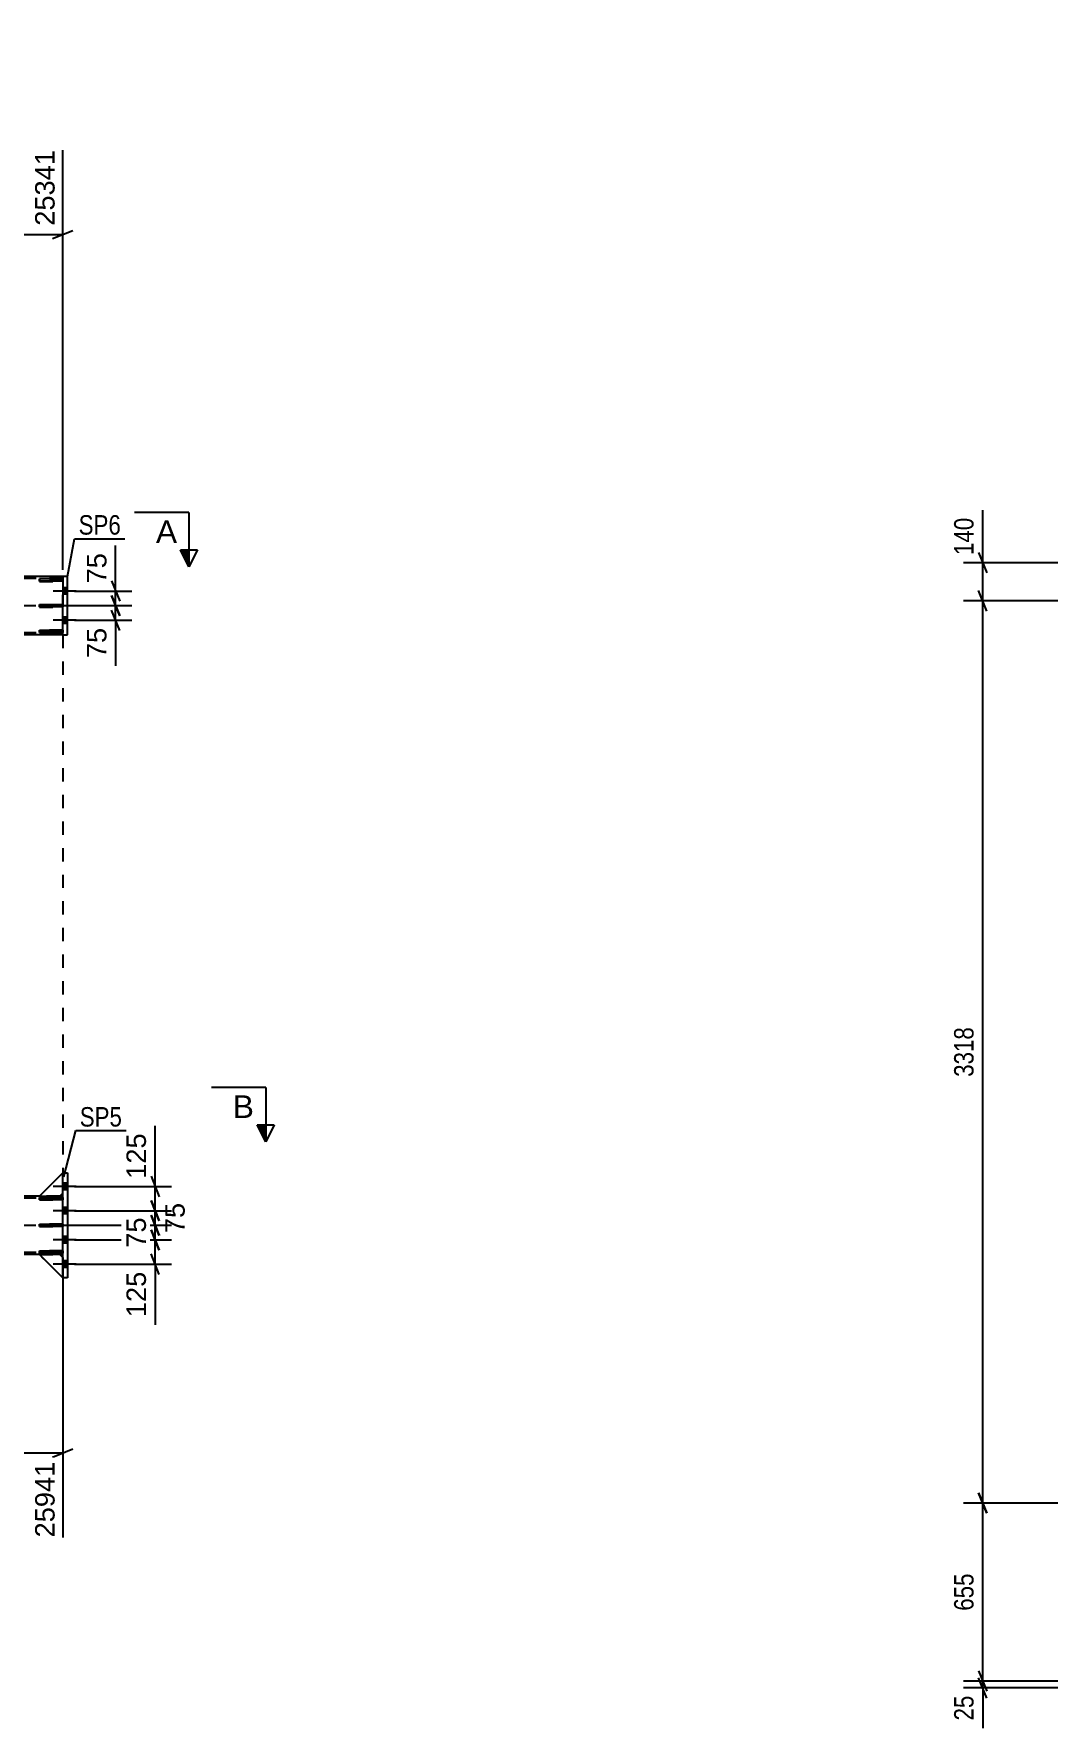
# Model space of a CAD drawing. Header units: millimetres. Extents: x -82 to 1107, y -546 to 295.
# Drawn here: x 690.6 to 839.8, y -165.1 to 84.1 of the extents above; entities that cross this region are included whole.
import ezdxf

# ---------------------------------------------------------------- set-up
doc = ezdxf.new("R2010")
doc.units = ezdxf.units.MM
doc.linetypes.add('DXK_LINE_DOT2', pattern=[3.9198, 1.9599, -1.9599])
doc.linetypes.add('DXK_LINE_DOT3', pattern=[5.9187, 2.979, -0.9799, 0.9799, -0.9799])
doc.styles.add('Arial', font='ARIAL.TTF', dxfattribs={"height": 0.2})
doc.styles.add('Arial Narrow', font='ARIALN.TTF', dxfattribs={"height": 0.2})

# ---------------------------------------------------------------- blocks, each defined once
blk = doc.blocks.new('Part-761553693-1618 - 1360')
at = {"color": 2, "linetype": 'Continuous'}
for p, q in [((694.85, 3.93), (691.43, 3.93)), ((691.43, 3.59), (691.43, 3.93)), ((694.85, 3.59), (691.43, 3.59)), ((694.85, 3.93), (694.85, 3.59))]:
    blk.add_line(p, q, dxfattribs=at)
at = {"color": 7, "linetype": 'DXK_LINE_DOT2'}
blk.add_line((694.43, 3.59), (694.43, 3.93), dxfattribs=at)
blk = doc.blocks.new('Part-761553693-1627 - 1360')
at = {"color": 7, "linetype": 'DXK_LINE_DOT2'}
for p, q in [((694.85, 3.89), (691.43, 3.89)), ((691.43, 3.89), (691.43, 3.55)), ((691.43, 3.55), (694.85, 3.55)), ((694.43, 3.89), (694.43, 3.55)), ((694.85, 3.55), (694.85, 3.89))]:
    blk.add_line(p, q, dxfattribs=at)
blk = doc.blocks.new('Part-761553693-1621 - 1360')
at = {"color": 2, "linetype": 'Continuous'}
for p, q in [((691.43, -3.59), (694.85, -3.59)), ((691.43, -3.93), (691.43, -3.59)), ((694.85, -3.93), (691.43, -3.93)), ((694.85, -3.59), (694.85, -3.93))]:
    blk.add_line(p, q, dxfattribs=at)
at = {"color": 7, "linetype": 'DXK_LINE_DOT2'}
blk.add_line((694.43, -3.93), (694.43, -3.59), dxfattribs=at)
blk = doc.blocks.new('Part-761553693-1615 - 1360')
at = {"color": 2, "linetype": 'Continuous'}
for p, q in [((691.43, 0.17), (694.85, 0.17)), ((691.43, -0.17), (691.43, 0.17)), ((694.85, 0.17), (694.85, -0.17)), ((694.85, -0.17), (691.43, -0.17))]:
    blk.add_line(p, q, dxfattribs=at)
at = {"color": 7, "linetype": 'DXK_LINE_DOT2'}
blk.add_line((694.43, -0.17), (694.43, 0.17), dxfattribs=at)
blk = doc.blocks.new('Part-761553693-1562 - 1360')
at = {"color": 2, "linetype": 'Continuous'}
for p, q in [((694.85, 4.29), (694.85, 3.93)), ((695.57, 4.29), (694.85, 4.29)), ((694.85, 3.59), (694.85, 0.17)), ((695.57, -4.29), (695.57, 4.29)), ((694.85, -3.59), (694.85, -0.17)), ((694.85, -4.29), (694.85, -3.93)), ((694.85, -4.29), (695.57, -4.29))]:
    blk.add_line(p, q, dxfattribs=at)
at = {"color": 7, "linetype": 'DXK_LINE_DOT2'}
for p, q in [((694.85, 3.93), (694.85, 3.59)), ((694.85, -0.17), (694.85, 0.17)), ((694.85, -3.93), (694.85, -3.59))]:
    blk.add_line(p, q, dxfattribs=at)
blk = doc.blocks.new('Part-761553693-1547 - 1360')
at = {"color": 2, "linetype": 'Continuous'}
for p, q in [((694.85, -83.43), (695.57, -83.43)), ((694.85, -87.06), (694.85, -83.43)), ((695.57, -83.43), (695.57, -98.86)), ((694.85, -90.99), (694.85, -87.41)), ((694.85, -94.92), (694.85, -91.33)), ((694.85, -98.86), (694.85, -95.26)), ((695.57, -98.86), (694.85, -98.86))]:
    blk.add_line(p, q, dxfattribs=at)
at = {"color": 7, "linetype": 'DXK_LINE_DOT2'}
for p, q in [((694.85, -87.41), (694.85, -87.06)), ((694.85, -91.33), (694.85, -90.99)), ((694.85, -95.26), (694.85, -94.92))]:
    blk.add_line(p, q, dxfattribs=at)
blk = doc.blocks.new('Part-761553693-1624 - 1360')
at = {"color": 7, "linetype": 'DXK_LINE_DOT2'}
for p, q in [((694.85, 0.13), (691.43, 0.13)), ((691.43, 0.13), (691.43, -0.21)), ((694.43, -0.21), (694.43, 0.13)), ((694.85, -0.21), (694.85, 0.13)), ((691.43, -0.21), (694.85, -0.21))]:
    blk.add_line(p, q, dxfattribs=at)
blk = doc.blocks.new('Bolt-761553693-1694 - 1360')
at = {"linetype": 'Continuous'}
for points in [[(694.85, -84.96), (694.85, -85.9), (695.57, -85.9), (695.57, -84.96)], [(694.85, -84.96), (694.85, -85.9), (695.57, -85.9), (695.57, -84.96)], [(694.85, -84.96), (694.85, -85.9), (695.57, -85.9), (695.57, -84.96)], [(694.85, -88.53), (694.85, -89.47), (695.57, -89.47), (695.57, -88.53)], [(694.85, -88.53), (694.85, -89.47), (695.57, -89.47), (695.57, -88.53)], [(694.85, -92.81), (694.85, -93.76), (695.57, -93.76), (695.57, -92.81)], [(694.85, -92.81), (694.85, -93.76), (695.57, -93.76), (695.57, -92.81)], [(694.85, -96.39), (694.85, -97.33), (695.57, -97.33), (695.57, -96.39)], [(694.85, -96.39), (694.85, -97.33), (695.57, -97.33), (695.57, -96.39)], [(694.85, -96.39), (694.85, -97.33), (695.57, -97.33), (695.57, -96.39)]]:
    blk.add_hatch(color=1, dxfattribs=at).paths.add_polyline_path(points)
at = {"color": 1, "linetype": 'Continuous'}
for p, q in [((696.83, -85.43), (693.43, -85.43)), ((696.83, -85.43), (693.43, -85.43)), ((696.83, -85.43), (693.43, -85.43)), ((695.57, -84.96), (694.85, -84.96)), ((695.57, -84.96), (694.85, -84.96)), ((695.57, -84.96), (694.85, -84.96)), ((695.57, -85.9), (694.85, -85.9)), ((695.57, -85.9), (694.85, -85.9)), ((695.57, -85.9), (694.85, -85.9)), ((696.83, -89), (693.43, -89)), ((696.83, -89), (693.43, -89)), ((695.57, -88.53), (694.85, -88.53)), ((695.57, -88.53), (694.85, -88.53)), ((695.57, -89.47), (694.85, -89.47)), ((695.57, -89.47), (694.85, -89.47)), ((696.83, -93.29), (693.43, -93.29)), ((696.83, -93.29), (693.43, -93.29)), ((695.57, -92.81), (694.85, -92.81)), ((695.57, -92.81), (694.85, -92.81)), ((695.57, -93.76), (694.85, -93.76)), ((695.57, -93.76), (694.85, -93.76)), ((696.83, -96.86), (693.43, -96.86)), ((696.83, -96.86), (693.43, -96.86)), ((696.83, -96.86), (693.43, -96.86)), ((695.57, -96.39), (694.85, -96.39)), ((695.57, -96.39), (694.85, -96.39)), ((695.57, -96.39), (694.85, -96.39)), ((695.57, -97.33), (694.85, -97.33)), ((695.57, -97.33), (694.85, -97.33)), ((695.57, -97.33), (694.85, -97.33))]:
    blk.add_line(p, q, dxfattribs=at)
blk = doc.blocks.new('Part-761553693-1630 - 1360')
at = {"color": 7, "linetype": 'DXK_LINE_DOT2'}
for p, q in [((694.85, -3.62), (691.43, -3.62)), ((691.43, -3.62), (691.43, -3.97)), ((691.43, -3.97), (694.85, -3.97)), ((694.43, -3.97), (694.43, -3.62)), ((694.85, -3.97), (694.85, -3.62))]:
    blk.add_line(p, q, dxfattribs=at)
blk = doc.blocks.new('Part-761553693-1666 - 1360')
at = {"color": 2, "linetype": 'Continuous'}
for p, q in [((691.43, -86.86), (682, -86.86)), ((694.85, -86.86), (694.43, -86.86)), ((694.85, -95.43), (682, -95.43))]:
    blk.add_line(p, q, dxfattribs=at)
at = {"color": 7, "linetype": 'DXK_LINE_DOT2'}
for p, q in [((694.85, -87.14), (682, -87.14)), ((694.43, -86.86), (691.43, -86.86)), ((694.85, -95.43), (694.85, -86.86)), ((694.85, -95.14), (682, -95.14))]:
    blk.add_line(p, q, dxfattribs=at)
at = {"color": 7, "linetype": 'DXK_LINE_DOT3'}
blk.add_line((682, -91.14), (696.85, -91.14), dxfattribs=at)
blk = doc.blocks.new('Part-761553693-1802 - 1360')
at = {"color": 2, "linetype": 'Continuous'}
for p, q in [((691.43, -90.99), (694.85, -90.99)), ((691.43, -91.33), (691.43, -90.99)), ((694.85, -91.33), (691.43, -91.33)), ((694.85, -90.99), (694.85, -91.33))]:
    blk.add_line(p, q, dxfattribs=at)
at = {"color": 7, "linetype": 'DXK_LINE_DOT2'}
blk.add_line((694.43, -91.33), (694.43, -90.99), dxfattribs=at)
blk = doc.blocks.new('Part-761553693-1681 - 1360')
at = {"color": 2, "linetype": 'Continuous'}
for p, q in [((694.85, 4.29), (682, 4.29)), ((694.85, -4.29), (682, -4.29))]:
    blk.add_line(p, q, dxfattribs=at)
at = {"color": 7, "linetype": 'DXK_LINE_DOT2'}
for p, q in [((694.85, 4), (682, 4)), ((694.85, -4.29), (694.85, 4.29)), ((694.85, -4), (682, -4))]:
    blk.add_line(p, q, dxfattribs=at)
at = {"color": 7, "linetype": 'DXK_LINE_DOT3'}
blk.add_line((682, 0), (696.85, 0), dxfattribs=at)
blk = doc.blocks.new('Bolt-761553693-1695 - 1360')
at = {"linetype": 'Continuous'}
for points in [[(694.85, 2.61), (694.85, 1.67), (695.57, 1.67), (695.57, 2.61)], [(694.85, 2.61), (694.85, 1.67), (695.57, 1.67), (695.57, 2.61)], [(694.85, -1.67), (694.85, -2.61), (695.57, -2.61), (695.57, -1.67)], [(694.85, -1.67), (694.85, -2.61), (695.57, -2.61), (695.57, -1.67)]]:
    blk.add_hatch(color=1, dxfattribs=at).paths.add_polyline_path(points)
at = {"color": 1, "linetype": 'Continuous'}
for p, q in [((695.57, 2.61), (694.85, 2.61)), ((695.57, 2.61), (694.85, 2.61)), ((696.83, 2.14), (693.43, 2.14)), ((696.83, 2.14), (693.43, 2.14)), ((695.57, 1.67), (694.85, 1.67)), ((695.57, 1.67), (694.85, 1.67)), ((696.83, -2.14), (693.43, -2.14)), ((696.83, -2.14), (693.43, -2.14)), ((695.57, -1.67), (694.85, -1.67)), ((695.57, -1.67), (694.85, -1.67)), ((695.57, -2.61), (694.85, -2.61)), ((695.57, -2.61), (694.85, -2.61))]:
    blk.add_line(p, q, dxfattribs=at)
blk = doc.blocks.new('Part-761553693-1775 - 1360')
at = {"color": 2, "linetype": 'Continuous'}
for p, q in [((694.85, -83.43), (691.43, -86.86)), ((691.43, -86.86), (694.43, -86.86)), ((694.43, -86.86), (694.85, -86.43))]:
    blk.add_line(p, q, dxfattribs=at)
at = {"color": 7, "linetype": 'DXK_LINE_DOT2'}
blk.add_line((694.85, -86.43), (694.85, -83.43), dxfattribs=at)
blk = doc.blocks.new('Part-761553693-1778 - 1360')
at = {"color": 7, "linetype": 'DXK_LINE_DOT2'}
for p, q in [((694.85, -83.43), (691.43, -86.86)), ((694.85, -86.43), (694.85, -83.43)), ((691.43, -86.86), (694.43, -86.86)), ((694.43, -86.86), (694.85, -86.43))]:
    blk.add_line(p, q, dxfattribs=at)
blk = doc.blocks.new('Part-761553693-1781 - 1360')
at = {"color": 2, "linetype": 'Continuous'}
for p, q in [((694.85, -98.88), (691.43, -95.45)), ((694.43, -95.45), (691.43, -95.45)), ((694.43, -95.45), (694.85, -95.88)), ((694.85, -98.86), (694.85, -98.88))]:
    blk.add_line(p, q, dxfattribs=at)
at = {"color": 7, "linetype": 'DXK_LINE_DOT2'}
blk.add_line((694.85, -98.86), (694.85, -95.88), dxfattribs=at)
blk = doc.blocks.new('Part-761553693-1784 - 1360')
at = {"color": 7, "linetype": 'DXK_LINE_DOT2'}
for p, q in [((691.43, -95.45), (694.43, -95.45)), ((694.85, -98.88), (691.43, -95.45)), ((694.43, -95.45), (694.85, -95.88)), ((694.85, -95.88), (694.85, -98.88))]:
    blk.add_line(p, q, dxfattribs=at)
blk = doc.blocks.new('Part-761553693-1787 - 1360')
at = {"color": 7, "linetype": 'DXK_LINE_DOT2'}
for p, q in [((694.85, -87.06), (691.43, -87.06)), ((691.43, -87.06), (691.43, -87.41)), ((694.43, -87.41), (694.43, -87.06)), ((694.85, -87.41), (694.85, -87.06)), ((691.43, -87.41), (694.85, -87.41))]:
    blk.add_line(p, q, dxfattribs=at)
blk = doc.blocks.new('Part-761553693-1790 - 1360')
at = {"color": 7, "linetype": 'DXK_LINE_DOT2'}
for p, q in [((694.85, -94.92), (691.43, -94.92)), ((691.43, -94.92), (691.43, -95.26)), ((691.43, -95.26), (694.85, -95.26)), ((694.43, -95.26), (694.43, -94.92)), ((694.85, -95.26), (694.85, -94.92))]:
    blk.add_line(p, q, dxfattribs=at)
blk = doc.blocks.new('Part-761553693-1793 - 1360')
at = {"color": 7, "linetype": 'DXK_LINE_DOT2'}
for p, q in [((694.85, -90.99), (691.43, -90.99)), ((691.43, -90.99), (691.43, -91.33)), ((691.43, -91.33), (694.85, -91.33)), ((694.43, -91.33), (694.43, -90.99)), ((694.85, -91.33), (694.85, -90.99))]:
    blk.add_line(p, q, dxfattribs=at)
blk = doc.blocks.new('Part-761553693-1796 - 1360')
at = {"color": 2, "linetype": 'Continuous'}
for p, q in [((691.43, -87.06), (694.85, -87.06)), ((691.43, -87.41), (691.43, -87.06)), ((694.85, -87.06), (694.85, -87.41)), ((694.85, -87.41), (691.43, -87.41))]:
    blk.add_line(p, q, dxfattribs=at)
at = {"color": 7, "linetype": 'DXK_LINE_DOT2'}
blk.add_line((694.43, -87.41), (694.43, -87.06), dxfattribs=at)
blk = doc.blocks.new('Part-761553693-1799 - 1360')
at = {"color": 2, "linetype": 'Continuous'}
for p, q in [((691.43, -94.92), (694.85, -94.92)), ((691.43, -95.26), (691.43, -94.92)), ((694.85, -95.26), (691.43, -95.26)), ((694.85, -94.92), (694.85, -95.26))]:
    blk.add_line(p, q, dxfattribs=at)
at = {"color": 7, "linetype": 'DXK_LINE_DOT2'}
blk.add_line((694.43, -95.26), (694.43, -94.92), dxfattribs=at)
blk = doc.blocks.new('Line-761553693-28057 - 1360')
at = {"color": 1, "linetype": 'DXK_LINE_DOT2'}
blk.add_line((694.85, -4.29), (694.85, -83.43), dxfattribs=at)
blk = doc.blocks.new('StraightDimension-761553693-15089 - 1360')
at = {"color": 7, "linetype": 'Continuous'}
for p, q in [((696.57, -89), (711.29, -89)), ((707.84, -87.5), (709.04, -90.5)), ((709.04, -92.64), (707.84, -89.64)), ((708.44, -91.14), (708.44, -89)), ((695.85, -91.14), (711.29, -91.14))]:
    blk.add_line(p, q, dxfattribs=at)
at = {"color": 0}
blk.add_wipeout([(713.39, -87.25), (709.19, -87.25), (709.19, -92.9), (713.39, -92.9)], dxfattribs=at)
at = {"color": 3, "style": 'Arial'}
blk.add_text('75', height=2.865, rotation=90.0002, dxfattribs=at).set_placement((712.79, -92.3))
blk = doc.blocks.new('StraightDimension-761553693-20314 - 1360')
at = {"color": 7, "linetype": 'Continuous'}
for p, q in [((662.39, -3.3), (662.39, 84.1)), ((694.85, 5.29), (694.85, 67)), ((663.89, 55.18), (660.89, 53.98)), ((693.35, 53.98), (696.35, 55.18)), ((662.39, 54.58), (694.85, 54.58))]:
    blk.add_line(p, q, dxfattribs=at)
at = {"color": 0, "linetype": 'Continuous'}
blk.add_wipeout([(694.25, 67.6), (690.05, 67.6), (690.05, 55.28), (694.25, 55.28)], dxfattribs=at)
at = {"color": 0}
blk.add_wipeout([(683.67, 55.33), (683.67, 59.53), (673.57, 59.53), (673.57, 55.33)], dxfattribs=at)
at = {"color": 3, "linetype": 'Continuous', "style": 'Arial'}
blk.add_text('25341', height=2.865, rotation=90.0002, dxfattribs=at).set_placement((693.65, 55.88))
at = {"color": 3, "style": 'Arial'}
blk.add_text('1391', height=2.865, dxfattribs=at).set_placement((674.17, 55.93))
blk = doc.blocks.new('StraightDimension-761553693-15091 - 1360')
at = {"color": 7, "linetype": 'Continuous'}
for p, q in [((707.84, -91.79), (709.04, -94.79)), ((696.57, -93.29), (710.84, -93.29)), ((708.44, -96.86), (708.44, -93.29)), ((696.57, -96.86), (710.84, -96.86)), ((709.04, -98.36), (707.84, -95.36))]:
    blk.add_line(p, q, dxfattribs=at)
at = {"color": 0}
blk.add_wipeout([(707.69, -97.38), (703.49, -97.38), (703.49, -105.25), (707.69, -105.25)], dxfattribs=at)
at = {"color": 7, "linetype": 'Continuous'}
blk.add_line((708.44, -96.86), (708.44, -105.78), dxfattribs=at)
blk.add_line((708.44, -96.86), (708.44, -105.78), dxfattribs=at)
at = {"color": 3, "style": 'Arial'}
blk.add_text('125', height=2.865, rotation=90.0002, dxfattribs=at).set_placement((707.09, -104.65))
blk = doc.blocks.new('StraightDimension-761553693-15090 - 1360')
at = {"color": 7, "linetype": 'Continuous'}
for p, q in [((707.84, -89.64), (709.04, -92.64)), ((695.85, -91.14), (710.84, -91.14)), ((709.04, -94.79), (707.84, -91.79)), ((708.44, -93.29), (708.44, -91.14)), ((696.57, -93.29), (710.84, -93.29))]:
    blk.add_line(p, q, dxfattribs=at)
at = {"color": 0}
blk.add_wipeout([(707.69, -89.39), (703.49, -89.39), (703.49, -95.04), (707.69, -95.04)], dxfattribs=at)
at = {"color": 3, "style": 'Arial'}
blk.add_text('75', height=2.865, rotation=90.0002, dxfattribs=at).set_placement((707.09, -94.44))
blk = doc.blocks.new('StraightDimension-761553693-15161 - 1360')
at = {"color": 7, "linetype": 'Continuous'}
for p, q in [((695.85, 0), (705.03, 0)), ((702.03, 1.5), (703.23, -1.5)), ((702.63, -2.14), (702.63, 0)), ((696.57, -2.14), (705.03, -2.14)), ((703.23, -3.64), (702.03, -0.64))]:
    blk.add_line(p, q, dxfattribs=at)
at = {"color": 0}
blk.add_wipeout([(701.88, -2.67), (697.68, -2.67), (697.68, -8.32), (701.88, -8.32)], dxfattribs=at)
at = {"color": 7, "linetype": 'Continuous'}
blk.add_line((702.63, -2.14), (702.63, -8.84), dxfattribs=at)
blk.add_line((702.63, -2.14), (702.63, -8.84), dxfattribs=at)
at = {"color": 3, "style": 'Arial'}
blk.add_text('75', height=2.865, rotation=90.0002, dxfattribs=at).set_placement((701.28, -7.72))
blk = doc.blocks.new('StraightDimension-761553693-15160 - 1360')
at = {"color": 7, "linetype": 'Continuous'}
for p, q in [((702.03, 3.64), (703.23, 0.64)), ((695.85, 0), (705.03, 0)), ((696.57, 2.14), (705.03, 2.14)), ((703.23, -1.5), (702.03, 1.5)), ((702.63, 0), (702.63, 2.14))]:
    blk.add_line(p, q, dxfattribs=at)
at = {"color": 0}
blk.add_wipeout([(701.88, 8.32), (697.68, 8.32), (697.68, 2.67), (701.88, 2.67)], dxfattribs=at)
at = {"color": 7, "linetype": 'Continuous'}
blk.add_line((702.63, 2.14), (702.63, 8.84), dxfattribs=at)
blk.add_line((702.63, 2.14), (702.63, 8.84), dxfattribs=at)
at = {"color": 3, "style": 'Arial'}
blk.add_text('75', height=2.865, rotation=90.0002, dxfattribs=at).set_placement((701.28, 3.27))
blk = doc.blocks.new('StraightDimension-761553693-15088 - 1360')
at = {"color": 7, "linetype": 'Continuous'}
for p, q in [((707.84, -83.93), (709.04, -86.93)), ((696.57, -85.43), (710.84, -85.43)), ((708.44, -89), (708.44, -85.43)), ((696.57, -89), (710.84, -89)), ((709.04, -90.5), (707.84, -87.5))]:
    blk.add_line(p, q, dxfattribs=at)
at = {"color": 0}
blk.add_wipeout([(707.69, -77.03), (703.49, -77.03), (703.49, -84.9), (707.69, -84.9)], dxfattribs=at)
at = {"color": 7, "linetype": 'Continuous'}
blk.add_line((708.44, -85.43), (708.44, -76.51), dxfattribs=at)
blk.add_line((708.44, -85.43), (708.44, -76.51), dxfattribs=at)
at = {"color": 3, "style": 'Arial'}
blk.add_text('125', height=2.865, rotation=90.0002, dxfattribs=at).set_placement((707.09, -84.3))
blk = doc.blocks.new('StraightDimension-761553693-27635 - 1360')
at = {"color": 7, "linetype": 'Continuous'}
for p, q in [((662.39, -87.86), (662.39, -149.65)), ((694.85, -96.43), (694.85, -137.05)), ((663.89, -124.03), (660.89, -125.23)), ((693.35, -125.23), (696.35, -124.03)), ((662.39, -124.63), (694.85, -124.63))]:
    blk.add_line(p, q, dxfattribs=at)
at = {"color": 0}
blk.add_wipeout([(683.67, -123.88), (683.67, -119.68), (673.58, -119.68), (673.58, -123.88)], dxfattribs=at)
at = {"color": 0, "linetype": 'Continuous'}
blk.add_wipeout([(694.25, -125.33), (690.05, -125.33), (690.05, -137.65), (694.25, -137.65)], dxfattribs=at)
at = {"color": 3, "style": 'Arial'}
blk.add_text('1391', height=2.865, dxfattribs=at).set_placement((674.18, -123.28))
at = {"color": 3, "linetype": 'Continuous', "style": 'Arial'}
blk.add_text('25941', height=2.865, rotation=90.0002, dxfattribs=at).set_placement((693.65, -137.05))
blk = doc.blocks.new('StraightDimension-761553693-5293 - 4997')
at = {"color": 7, "linetype": 'Continuous'}
for p, q in [((858.47, 0.71), (827.36, 0.71)), ((830.81, -0.79), (829.61, 2.21)), ((830.21, -132), (830.21, 0.71)), ((854.47, -132), (827.36, -132)), ((829.61, -130.5), (830.81, -133.5))]:
    blk.add_line(p, q, dxfattribs=at)
at = {"color": 0}
blk.add_wipeout([(829.46, -61.39), (825.26, -61.39), (825.26, -69.9), (829.46, -69.9)], dxfattribs=at)
at = {"color": 3, "style": 'Arial Narrow'}
blk.add_text('3318', height=2.863, rotation=90.0002, dxfattribs=at).set_placement((828.86, -69.3))
blk = doc.blocks.new('StraightDimension-761553693-5292 - 4997')
at = {"color": 7, "linetype": 'Continuous'}
for p, q in [((829.61, 7.82), (830.81, 4.82)), ((854.47, 6.32), (827.36, 6.32)), ((830.21, 0.71), (830.21, 6.32)), ((858.47, 0.71), (827.36, 0.71)), ((830.81, -0.79), (829.61, 2.21))]:
    blk.add_line(p, q, dxfattribs=at)
at = {"color": 0}
blk.add_wipeout([(829.46, 13.53), (825.26, 13.53), (825.26, 6.85), (829.46, 6.85)], dxfattribs=at)
at = {"color": 7, "linetype": 'Continuous'}
blk.add_line((830.21, 6.32), (830.21, 14.05), dxfattribs=at)
blk.add_line((830.21, 6.32), (830.21, 14.05), dxfattribs=at)
at = {"color": 3, "style": 'Arial Narrow'}
blk.add_text('140', height=2.863, rotation=90.0002, dxfattribs=at).set_placement((828.86, 7.45))
blk = doc.blocks.new('StraightDimension-761553693-5294 - 4997')
at = {"color": 7, "linetype": 'Continuous'}
for p, q in [((854.47, -132), (827.36, -132)), ((830.81, -133.5), (829.61, -130.5)), ((830.21, -158.18), (830.21, -132)), ((829.61, -156.68), (830.81, -159.68)), ((930.47, -158.18), (827.36, -158.18))]:
    blk.add_line(p, q, dxfattribs=at)
at = {"color": 0}
blk.add_wipeout([(829.46, -141.75), (825.26, -141.75), (825.26, -148.43), (829.46, -148.43)], dxfattribs=at)
at = {"color": 3, "style": 'Arial Narrow'}
blk.add_text('655', height=2.863, rotation=90.0002, dxfattribs=at).set_placement((828.86, -147.83))
blk = doc.blocks.new('StraightDimension-761553693-5295 - 4997')
at = {"color": 7, "linetype": 'Continuous'}
for p, q in [((829.61, -156.68), (830.81, -159.68)), ((930.47, -158.18), (827.36, -158.18)), ((931.27, -159.19), (827.36, -159.19)), ((830.81, -160.69), (829.61, -157.69)), ((830.21, -159.19), (830.21, -158.18))]:
    blk.add_line(p, q, dxfattribs=at)
at = {"color": 0}
blk.add_wipeout([(829.46, -159.72), (825.26, -159.72), (825.26, -164.57), (829.46, -164.57)], dxfattribs=at)
at = {"color": 7, "linetype": 'Continuous'}
blk.add_line((830.21, -159.19), (830.21, -165.1), dxfattribs=at)
blk.add_line((830.21, -159.19), (830.21, -165.1), dxfattribs=at)
at = {"color": 3, "style": 'Arial Narrow'}
blk.add_text('25', height=2.863, rotation=90.0002, dxfattribs=at).set_placement((828.86, -163.97))
blk = doc.blocks.new('Mark-761553693-15152 - 1360')
at = {"color": 0}
blk.add_wipeout([(703.56, -76.62), (703.56, -73.62), (697.35, -73.62), (697.35, -76.62)], dxfattribs=at)
blk.add_wipeout([(703.56, -76.62), (703.56, -73.62), (697.35, -73.62), (697.35, -76.62)], dxfattribs=at)
at = {"color": 30, "linetype": 'Continuous'}
for p, q in [((695.01, -83.99), (696.75, -77.22)), ((696.75, -77.22), (704.16, -77.22))]:
    blk.add_line(p, q, dxfattribs=at)
at = {"color": 3, "style": 'Arial Narrow'}
blk.add_text('SP5', height=2.863, dxfattribs=at).set_placement((697.35, -76.62))
blk = doc.blocks.new('SectionMark-761553693-3052 - 1360')
at = {"color": 6, "linetype": 'Continuous'}
for p in [(713.42, 13.71), (714.67, 8.21)]:
    blk.add_line(p, (713.42, 5.71), dxfattribs=at)
at = {"color": 0, "linetype": 'Continuous'}
blk.add_wipeout([(711.67, 9.21), (711.67, 12.71), (708.56, 12.71), (708.56, 9.21)], dxfattribs=at)
at = {"linetype": 'Continuous'}
blk.add_hatch(color=6, dxfattribs=at).paths.add_polyline_path([(712.17, 8.21), (713.42, 8.21), (713.42, 5.71)])
at = {"color": 6, "linetype": 'Continuous'}
for p, q in [((713.42, 13.71), (705.42, 13.71)), ((712.17, 8.21), (714.67, 8.21)), ((713.42, 5.71), (712.17, 8.21))]:
    blk.add_line(p, q, dxfattribs=at)
at = {"color": 3, "linetype": 'Continuous', "style": 'Arial'}
blk.add_text('A', height=3.34, dxfattribs=at).set_placement((708.56, 9.21))
blk = doc.blocks.new('SectionMark-761553693-3050 - 1360')
at = {"color": 6, "linetype": 'Continuous'}
for p in [(724.72, -70.86), (725.97, -76.36)]:
    blk.add_line(p, (724.72, -78.86), dxfattribs=at)
at = {"color": 0, "linetype": 'Continuous'}
blk.add_wipeout([(722.97, -75.36), (722.97, -71.86), (719.86, -71.86), (719.86, -75.36)], dxfattribs=at)
at = {"linetype": 'Continuous'}
blk.add_hatch(color=6, dxfattribs=at).paths.add_polyline_path([(723.47, -76.36), (724.72, -76.36), (724.72, -78.86)])
at = {"color": 6, "linetype": 'Continuous'}
for p, q in [((724.72, -70.86), (716.72, -70.86)), ((723.47, -76.36), (725.97, -76.36)), ((724.72, -78.86), (723.47, -76.36))]:
    blk.add_line(p, q, dxfattribs=at)
at = {"color": 3, "linetype": 'Continuous', "style": 'Arial'}
blk.add_text('B', height=3.34, dxfattribs=at).set_placement((719.86, -75.36))
blk = doc.blocks.new('Mark-761553693-15186 - 1360')
at = {"color": 0}
blk.add_wipeout([(703.4, 10.45), (703.4, 13.45), (697.19, 13.45), (697.19, 10.45)], dxfattribs=at)
blk.add_wipeout([(703.4, 10.45), (703.4, 13.45), (697.19, 13.45), (697.19, 10.45)], dxfattribs=at)
at = {"color": 30, "linetype": 'Continuous'}
for p, q in [((695.57, 4.29), (696.59, 9.85)), ((696.59, 9.85), (704, 9.85))]:
    blk.add_line(p, q, dxfattribs=at)
at = {"color": 3, "style": 'Arial Narrow'}
blk.add_text('SP6', height=2.863, dxfattribs=at).set_placement((697.19, 10.45))

msp = doc.modelspace()

# ---------------------------------------------------------------- block references
for name in ['Part-761553693-1681 - 1360', 'Part-761553693-1618 - 1360', 'Part-761553693-1627 - 1360', 'Bolt-761553693-1695 - 1360', 'Part-761553693-1562 - 1360', 'Part-761553693-1615 - 1360', 'Part-761553693-1624 - 1360', 'StraightDimension-761553693-5293 - 4997', 'Part-761553693-1621 - 1360', 'Part-761553693-1630 - 1360', 'Line-761553693-28057 - 1360', 'Part-761553693-1775 - 1360', 'Part-761553693-1778 - 1360', 'Part-761553693-1547 - 1360', 'Part-761553693-1666 - 1360', 'Part-761553693-1787 - 1360', 'Part-761553693-1796 - 1360', 'Bolt-761553693-1694 - 1360', 'Part-761553693-1802 - 1360', 'Part-761553693-1793 - 1360', 'Part-761553693-1790 - 1360', 'Part-761553693-1799 - 1360', 'Part-761553693-1781 - 1360', 'Part-761553693-1784 - 1360']:
    msp.add_blockref(name, (0, 0))

# ---------------------------------------------------------------- next in the draw order: block references
for name in ['StraightDimension-761553693-20314 - 1360', 'StraightDimension-761553693-5292 - 4997', 'StraightDimension-761553693-15089 - 1360', 'StraightDimension-761553693-5294 - 4997']:
    msp.add_blockref(name, (0, 0))

# ---------------------------------------------------------------- next in the draw order: block references
for name in ['StraightDimension-761553693-15161 - 1360', 'StraightDimension-761553693-15091 - 1360', 'StraightDimension-761553693-5295 - 4997']:
    msp.add_blockref(name, (0, 0))

# ---------------------------------------------------------------- next in the draw order: block references
for name in ['StraightDimension-761553693-15160 - 1360', 'StraightDimension-761553693-15090 - 1360']:
    msp.add_blockref(name, (0, 0))

# ---------------------------------------------------------------- next in the draw order: block references
for name in ['SectionMark-761553693-3052 - 1360', 'StraightDimension-761553693-15088 - 1360']:
    msp.add_blockref(name, (0, 0))

# ---------------------------------------------------------------- next in the draw order: block references
for name in ['Mark-761553693-15186 - 1360', 'Mark-761553693-15152 - 1360', 'StraightDimension-761553693-27635 - 1360']:
    msp.add_blockref(name, (0, 0))

# ---------------------------------------------------------------- next in the draw order: block references
msp.add_blockref('SectionMark-761553693-3050 - 1360', (0, 0))

doc.saveas('drawing.dxf')
